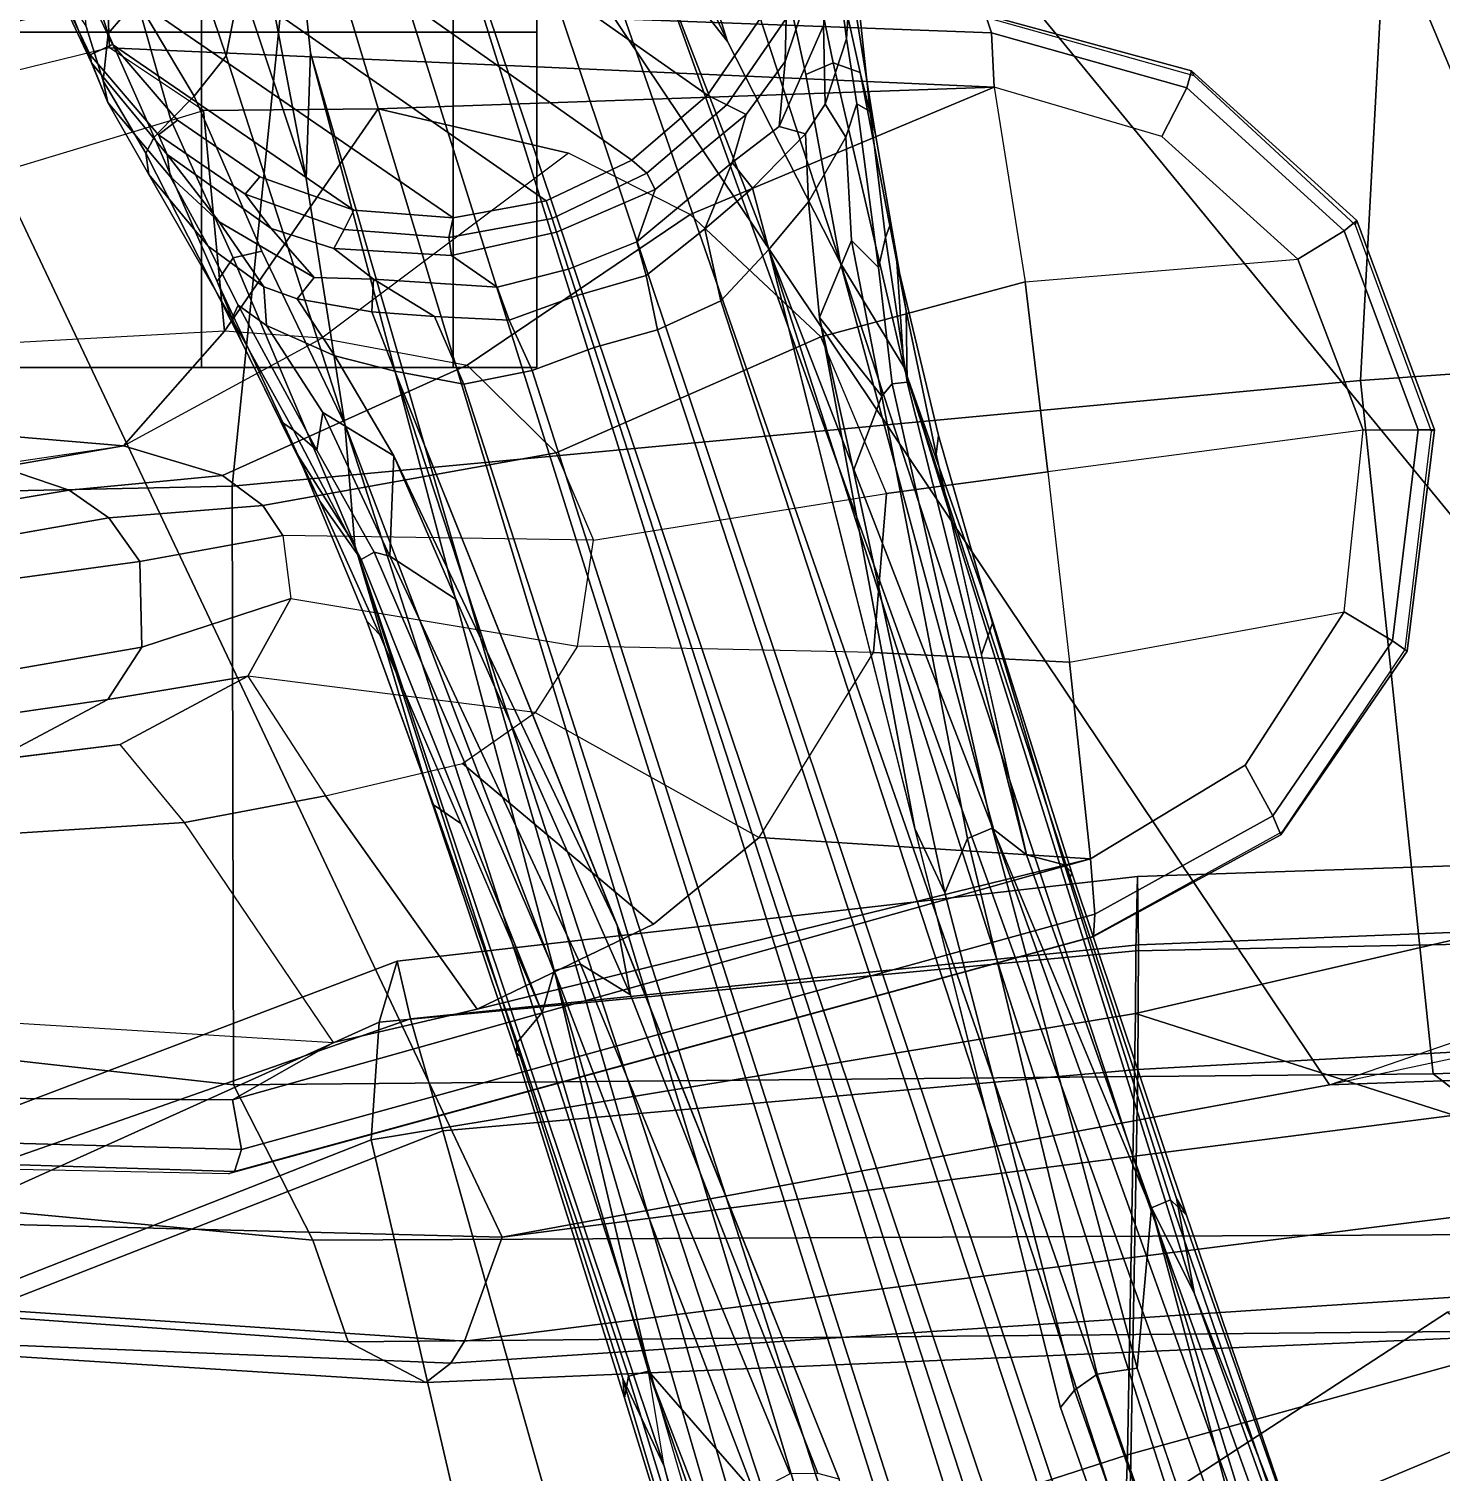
# Model space of a CAD drawing. Header units: inches. Extents: x -15.6 to 12, y -13.7 to 13.7.
# Drawn here: x -4.849 to -2.216, y 9.586 to 12.276 of the extents above; entities that cross this region are included whole.
import ezdxf

# ---------------------------------------------------------------- set-up
doc = ezdxf.new("R2010")
doc.units = ezdxf.units.IN
doc.header["$MEASUREMENT"] = 0
for name, color, linetype in [('SEAT-ARMPAD', 5, 'Continuous'), ('SEAT-BASE', 5, 'Continuous'), ('SEAT-CASTER', 5, 'Continuous'), ('SEAT-CHASSIS', 5, 'Continuous'), ('SEAT-FRAME', 5, 'Continuous')]:
    doc.layers.add(name, color=color, linetype=linetype)

msp = doc.modelspace()

# ---------------------------------------------------------------- linework, layer by layer
at = {"layer": 'SEAT-ARMPAD'}
for points in [[(0.3335, 11.8125, 26.1509), (0.345, 13.1683, 25.9901), (-2.2968, 12.9262, 25.6409), (-2.3666, 11.6211, 25.7688)], [(-5.859, 12.312, 24.8126), (-5.8208, 11.9782, 25.0228), (-4.3632, 12.4702, 25.3589), (-4.2346, 12.9133, 25.1223)], [(-4.4702, 11.4237, 25.45), (-2.3666, 11.6211, 25.7688), (-2.2968, 12.9262, 25.6409), (-4.3632, 12.4702, 25.3589)], [(-1.489, 10.5066, 24.0498), (-2.4247, 10.308, 23.7482), (-4.0943, 12.7985, 23.6566), (-3.4641, 12.9124, 23.6958)], [(-1.489, 10.5066, 24.0498), (-3.4641, 12.9124, 23.6958), (-2.8573, 12.8347, 23.7338), (-2.4219, 12.7344, 23.7779)], [(-3.9669, 10.0243, 23.6388), (-5.1565, 12.5376, 23.5939), (-4.0943, 12.7985, 23.6566), (-2.4247, 10.308, 23.7482)], [(-2.4219, 12.7344, 23.7779), (-1.9658, 12.7285, 23.9163), (0.387, 10.4736, 24.5037), (-1.489, 10.5066, 24.0498)], [(-3.9669, 10.0243, 23.6388), (-4.9552, 10.0492, 23.5935), (-5.3741, 12.4592, 23.5862), (-5.1565, 12.5376, 23.5939)], [(-5.8208, 11.9782, 25.0228), (-5.6704, 11.3986, 25.153), (-4.4702, 11.4237, 25.45), (-4.3632, 12.4702, 25.3589)], [(0.3335, 11.8125, 26.1509), (-2.3666, 11.6211, 25.7688), (-2.2314, 10.3283, 25.6623), (0.3388, 10.4184, 26.0759)], [(-4.4702, 11.4237, 25.45), (-4.4677, 10.3077, 25.3055), (-2.2314, 10.3283, 25.6623), (-2.3666, 11.6211, 25.7688)], [(-5.2219, 10.3918, 25.1569), (-4.4677, 10.3077, 25.3055), (-4.4702, 11.4237, 25.45), (-5.6704, 11.3986, 25.153)], [(-2.4247, 10.308, 23.7482), (-2.0551, 10.4352, 23.8151), (-1.489, 10.5066, 24.0498), (-1.4922, 10.3408, 24.0305)], [(-2.2314, 10.3283, 25.6623), (-1.8419, 10.0304, 25.5273), (0.3557, 10.0537, 25.8409), (0.3388, 10.4184, 26.0759)], [(-4.3197, 10.0181, 25.1538), (-4.4677, 10.3077, 25.3055), (-5.2219, 10.3918, 25.1569), (-5.254, 10.1052, 24.9815)], [(-1.498, 10.1482, 24.1266), (-4.037, 9.83, 23.7609), (-3.9669, 10.0243, 23.6388), (-1.4922, 10.3408, 24.0305)], [(-3.9669, 10.0243, 23.6388), (-2.4247, 10.308, 23.7482), (-1.4922, 10.3408, 24.0305), (-3.9669, 10.0243, 23.6388)], [(-2.2314, 10.3283, 25.6623), (-4.4677, 10.3077, 25.3055), (-4.3197, 10.0181, 25.1538), (-1.8419, 10.0304, 25.5273)], [(-1.498, 10.1482, 24.1266), (-1.5135, 9.957, 24.3581), (-4.0626, 9.7893, 23.9613), (-4.037, 9.83, 23.7609)], [(-4.3197, 10.0181, 25.1538), (-5.254, 10.1052, 24.9815), (-5.2469, 9.8996, 24.6636), (-4.2543, 9.8289, 24.8347)], [(-3.9669, 10.0243, 23.6388), (-4.037, 9.83, 23.7609), (-5.0981, 9.9007, 23.6691), (-4.9552, 10.0492, 23.5935)], [(-1.5835, 9.8539, 25.1066), (-1.8419, 10.0304, 25.5273), (-4.3197, 10.0181, 25.1538), (-4.2543, 9.8289, 24.8347)], [(-1.5388, 9.8637, 24.7187), (-4.109, 9.7529, 24.5021), (-4.0626, 9.7893, 23.9613), (-1.5135, 9.957, 24.3581)], [(-4.0626, 9.7893, 23.9613), (-5.1707, 9.8347, 23.8947), (-5.0981, 9.9007, 23.6691), (-4.037, 9.83, 23.7609)], [(-4.109, 9.7529, 24.5021), (-4.2543, 9.8289, 24.8347), (-5.2469, 9.8996, 24.6636), (-5.3058, 9.8288, 24.3013)], [(-1.5835, 9.8539, 25.1066), (-4.2543, 9.8289, 24.8347), (-4.109, 9.7529, 24.5021), (-1.5388, 9.8637, 24.7187)], [(-4.0626, 9.7893, 23.9613), (-4.109, 9.7529, 24.5021), (-5.3058, 9.8288, 24.3013), (-5.1707, 9.8347, 23.8947)]]:
    msp.add_3dface(points, dxfattribs=at)
at = {"layer": 'SEAT-BASE'}
for points in [[(-3.4787, 12.306, 2.5724), (-3.5841, 12.1527, 2.5724), (-4.7304, 12.9591, 2.5724), (-4.6251, 13.1124, 2.5724)], [(-4.7304, 12.9591, 2.5724), (-3.5841, 12.1527, 2.5724), (-3.7255, 12.0318, 2.5724), (-4.7926, 12.7837, 2.5724)], [(-3.9329, 12.8557, 4.1389), (-3.6912, 12.4369, 4.2077), (-3.547, 12.2527, 4.209), (-3.8337, 12.8614, 4.1008)], [(-3.8337, 12.8614, 4.1008), (-3.547, 12.2527, 4.209), (-3.663, 12.621, 4.1157), (-3.7375, 12.8574, 4.0477)], [(-0.399, 1.9836, 6.6746), (-0.1555, 1.9896, 6.6264), (-3.9329, 12.8557, 4.1389), (-4.0205, 12.7905, 4.1776)], [(0.04, 2.0708, 6.5161), (-3.6912, 12.4369, 4.2077), (-3.9329, 12.8557, 4.1389), (-0.1555, 1.9896, 6.6264)], [(-3.7255, 12.0318, 2.5724), (-3.8847, 11.9559, 2.5724), (-4.8072, 12.5982, 2.5724), (-4.7926, 12.7837, 2.5724)], [(-0.5199, 1.9742, 6.6862), (-0.399, 1.9836, 6.6746), (-4.0205, 12.7905, 4.1776), (-4.1476, 12.7669, 4.1833)], [(-4.1487, 12.7665, 4.1833), (-4.2654, 12.7109, 4.1776), (-0.8432, 1.8393, 6.6746), (-0.7398, 1.9027, 6.6862)], [(-4.1487, 12.7665, 4.1833), (-0.7398, 1.9027, 6.6862), (-0.5199, 1.9742, 6.6862), (-4.1476, 12.7669, 4.1833)], [(-4.4582, 12.6585, 4.1008), (-4.3324, 11.9976, 4.209), (-4.324, 12.2313, 4.2077), (-4.3746, 12.7122, 4.1389)], [(-4.2654, 12.7109, 4.1776), (-4.3746, 12.7122, 4.1389), (-1.0437, 1.701, 6.6264), (-0.8432, 1.8393, 6.6746)], [(-1.0437, 1.701, 6.6264), (-4.3746, 12.7122, 4.1389), (-4.324, 12.2313, 4.2077), (-1.2495, 1.6518, 6.5161)], [(-4.5337, 12.5987, 4.0477), (-4.455, 12.3636, 4.1157), (-4.3324, 11.9976, 4.209), (-4.4582, 12.6585, 4.1008)], [(-3.336, 11.8398, 4.2497), (-3.5606, 12.525, 4.0889), (-3.663, 12.621, 4.1157), (-3.547, 12.2527, 4.209)], [(-4.8072, 12.5982, 2.5724), (-3.8847, 11.9559, 2.5724), (-4.0581, 11.9238, 2.5724), (-4.7732, 12.4153, 2.5724)], [(-4.5855, 12.5322, 3.9934), (-4.4814, 12.2258, 4.0889), (-4.455, 12.3636, 4.1157), (-4.5337, 12.5987, 4.0477)], [(-3.3439, 12.4043, 3.2382), (-3.3312, 12.5845, 3.395), (-3.3139, 12.4311, 3.6981), (-3.3251, 12.2577, 3.4853)], [(-4.4814, 12.2258, 4.0889), (-4.5855, 12.5322, 3.9934), (-4.6479, 12.3306, 3.8747), (-4.5409, 12.1507, 4.0121)], [(-3.5606, 12.525, 4.0889), (-3.336, 11.8398, 4.2497), (-3.4006, 12.1915, 4.1297), (-3.4683, 12.4992, 4.0121)], [(-4.7016, 12.2677, 3.7177), (-4.6479, 12.3306, 3.8747), (-4.74, 12.4937, 3.7066), (-4.7577, 12.4342, 3.6344)], [(-3.3499, 12.213, 4.0508), (-3.407, 12.4896, 3.9284), (-3.4683, 12.4992, 4.0121), (-3.4006, 12.1915, 4.1297)], [(-3.2997, 12.1949, 3.9476), (-3.3628, 12.4812, 3.8395), (-3.407, 12.4896, 3.9284), (-3.3499, 12.213, 4.0508)], [(-3.3721, 12.4803, 2.6048), (-3.3636, 12.4412, 3.0257), (-3.4392, 12.2154, 3.0201), (-3.4375, 12.2957, 2.6048)], [(-3.2708, 12.0791, 3.9252), (-3.3329, 12.4663, 3.7598), (-3.3628, 12.4812, 3.8395), (-3.2997, 12.1949, 3.9476)], [(-3.2808, 12.1222, 3.8366), (-3.3139, 12.4311, 3.6981), (-3.3329, 12.4663, 3.7598), (-3.2708, 12.0791, 3.9252)], [(-4.7016, 12.2677, 3.7177), (-4.7577, 12.4342, 3.6344), (-4.7434, 12.2827, 3.5709), (-4.7108, 12.1791, 3.5956)], [(0.04, 2.0708, 6.5161), (0.0253, 2.2191, 6.4477), (-3.0494, 10.7774, 4.5256), (-3.6912, 12.4369, 4.2077)], [(-3.6912, 12.4369, 4.2077), (-3.0494, 10.7774, 4.5256), (-3.336, 11.8398, 4.2497), (-3.547, 12.2527, 4.209)], [(-3.4506, 12.0943, 3.1629), (-3.4392, 12.2154, 3.0201), (-3.3636, 12.4412, 3.0257), (-3.368, 12.2826, 3.2302)], [(-3.3055, 12.1363, 3.6521), (-3.3251, 12.2577, 3.4853), (-3.3139, 12.4311, 3.6981), (-3.2808, 12.1222, 3.8366)], [(-4.7732, 12.4153, 2.5724), (-4.6931, 12.2473, 2.5724), (-4.7348, 12.2277, 2.6048), (-4.8191, 12.4045, 2.6048)], [(-4.7348, 12.2277, 2.6048), (-4.7327, 12.2132, 3.1412), (-4.8062, 12.3709, 3.2632), (-4.8191, 12.4045, 2.6048)], [(-4.0581, 11.9238, 2.5724), (-4.2436, 11.9384, 2.5724), (-4.6931, 12.2473, 2.5724), (-4.7732, 12.4153, 2.5724)], [(-3.3646, 12.1358, 3.3761), (-3.368, 12.2826, 3.2302), (-3.3439, 12.4043, 3.2382), (-3.3251, 12.2577, 3.4853)], [(-4.702, 12.1391, 3.395), (-4.7867, 12.348, 3.4209), (-4.8062, 12.3709, 3.2632), (-4.7327, 12.2132, 3.1412)], [(-4.3324, 11.9976, 4.209), (-4.455, 12.3636, 4.1157), (-4.4814, 12.2258, 4.0889), (-4.2604, 11.5395, 4.2497)], [(-4.7867, 12.348, 3.4209), (-4.702, 12.1391, 3.395), (-4.7108, 12.1791, 3.5956), (-4.7434, 12.2827, 3.5709)], [(-4.5849, 12.1069, 3.9284), (-4.6479, 12.3306, 3.8747), (-4.7016, 12.2677, 3.7177), (-4.6157, 12.0741, 3.8395)], [(-4.6479, 12.3306, 3.8747), (-4.5849, 12.1069, 3.9284), (-4.5409, 12.1507, 4.0121), (-4.6479, 12.3306, 3.8747)], [(-3.4375, 12.2957, 2.6048), (-3.5484, 12.1344, 2.6048), (-3.5841, 12.1527, 2.5724), (-3.4787, 12.306, 2.5724)], [(-3.5484, 12.1344, 2.6048), (-3.4375, 12.2957, 2.6048), (-3.4392, 12.2154, 3.0201), (-3.5122, 12.1168, 2.9578)], [(-4.6311, 12.0445, 3.7598), (-4.6157, 12.0741, 3.8395), (-4.7016, 12.2677, 3.7177), (-4.7108, 12.1791, 3.5956)], [(-3.3646, 12.1358, 3.3761), (-3.4017, 12.0809, 3.297), (-3.4506, 12.0943, 3.1629), (-3.368, 12.2826, 3.2302)], [(-4.6931, 12.2473, 2.5724), (-4.5723, 12.1059, 2.5724), (-4.6076, 12.0788, 2.6048), (-4.7348, 12.2277, 2.6048)], [(-4.6931, 12.2473, 2.5724), (-4.2436, 11.9384, 2.5724), (-4.419, 12.0005, 2.5724), (-4.5723, 12.1059, 2.5724)], [(-3.3251, 12.2577, 3.4853), (-3.3055, 12.1363, 3.6521), (-3.326, 12.0743, 3.5576), (-3.3646, 12.1358, 3.3761)], [(-4.5916, 12.0422, 3.0257), (-4.7327, 12.2132, 3.1412), (-4.7348, 12.2277, 2.6048), (-4.6076, 12.0788, 2.6048)], [(-4.5409, 12.1507, 4.0121), (-4.4149, 11.862, 4.1297), (-4.2604, 11.5395, 4.2497), (-4.4814, 12.2258, 4.0889)], [(-4.3324, 11.9976, 4.209), (-4.2604, 11.5395, 4.2497), (-3.8678, 10.5115, 4.5256), (-4.324, 12.2313, 4.2077)], [(-4.324, 12.2313, 4.2077), (-3.8678, 10.5115, 4.5256), (-1.3248, 1.7804, 6.4477), (-1.2495, 1.6518, 6.5161)], [(-3.5122, 12.1168, 2.9578), (-3.4392, 12.2154, 3.0201), (-3.4506, 12.0943, 3.1629), (-3.5384, 12.0272, 3.053)], [(-4.702, 12.1391, 3.395), (-4.7327, 12.2132, 3.1412), (-4.5916, 12.0422, 3.0257), (-4.5858, 12.0008, 3.2382)], [(-3.3499, 12.213, 4.0508), (-3.4006, 12.1915, 4.1297), (-3.336, 11.8398, 4.2497), (-3.2184, 11.6463, 4.2317)], [(-3.2997, 12.1949, 3.9476), (-3.3499, 12.213, 4.0508), (-3.2184, 11.6463, 4.2317), (-3.2309, 11.8421, 4.0827)], [(-3.2708, 12.0791, 3.9252), (-3.2997, 12.1949, 3.9476), (-3.2309, 11.8421, 4.0827), (-3.2139, 11.7509, 4.0514)], [(-4.6311, 12.0445, 3.7598), (-4.7108, 12.1791, 3.5956), (-4.702, 12.1391, 3.395), (-4.6258, 12.0048, 3.6981)], [(-4.5149, 11.8711, 3.4853), (-4.6258, 12.0048, 3.6981), (-4.702, 12.1391, 3.395), (-4.5858, 12.0008, 3.2382)], [(-4.4149, 11.862, 4.1297), (-4.5409, 12.1507, 4.0121), (-4.5849, 12.1069, 3.9284), (-4.4685, 11.8495, 4.0508)], [(-3.5484, 12.1344, 2.6048), (-3.6973, 12.0072, 2.6048), (-3.7255, 12.0318, 2.5724), (-3.5841, 12.1527, 2.5724)], [(-3.5484, 12.1344, 2.6048), (-3.5122, 12.1168, 2.9578), (-3.6816, 11.977, 2.9051), (-3.6973, 12.0072, 2.6048)], [(-3.4017, 12.0809, 3.297), (-3.3646, 12.1358, 3.3761), (-3.326, 12.0743, 3.5576), (-3.3959, 11.954, 3.3711)], [(-3.3158, 11.8815, 3.6382), (-3.326, 12.0743, 3.5576), (-3.3055, 12.1363, 3.6521), (-3.2651, 11.8312, 3.887)], [(-3.3055, 12.1363, 3.6521), (-3.2808, 12.1222, 3.8366), (-3.252, 11.8871, 3.9362), (-3.2651, 11.8312, 3.887)], [(-4.4685, 11.8495, 4.0508), (-4.5849, 12.1069, 3.9284), (-4.6157, 12.0741, 3.8395), (-4.4984, 11.8054, 3.9476)], [(-3.6816, 11.977, 2.9051), (-3.5122, 12.1168, 2.9578), (-3.5384, 12.0272, 3.053), (-3.716, 11.8795, 3.0153)], [(-3.2808, 12.1222, 3.8366), (-3.2708, 12.0791, 3.9252), (-3.2424, 11.915, 3.9883), (-3.252, 11.8871, 3.9362)], [(-4.5723, 12.1059, 2.5724), (-4.419, 12.0005, 2.5724), (-4.4463, 11.9679, 2.6048), (-4.6076, 12.0788, 2.6048)], [(-3.4017, 12.0809, 3.297), (-3.5001, 11.9794, 3.1548), (-3.5384, 12.0272, 3.053), (-3.4506, 12.0943, 3.1629)], [(-3.47, 11.8649, 3.2423), (-3.5001, 11.9794, 3.1548), (-3.4017, 12.0809, 3.297), (-3.3959, 11.954, 3.3711)], [(-4.4984, 11.8054, 3.9476), (-4.6157, 12.0741, 3.8395), (-4.6311, 12.0445, 3.7598), (-4.4537, 11.6947, 3.9252)], [(-4.4463, 11.9679, 2.6048), (-4.3977, 11.9039, 3.0201), (-4.5916, 12.0422, 3.0257), (-4.6076, 12.0788, 2.6048)], [(-3.3752, 11.738, 3.4546), (-3.3959, 11.954, 3.3711), (-3.326, 12.0743, 3.5576), (-3.3158, 11.8815, 3.6382)], [(-4.4537, 11.6947, 3.9252), (-4.6311, 12.0445, 3.7598), (-4.6258, 12.0048, 3.6981), (-4.471, 11.7355, 3.8366)], [(-4.4948, 11.9165, 3.2302), (-4.5916, 12.0422, 3.0257), (-4.3977, 11.9039, 3.0201), (-4.3173, 11.8127, 3.1629)], [(-4.5916, 12.0422, 3.0257), (-4.4948, 11.9165, 3.2302), (-4.5858, 12.0008, 3.2382), (-4.5916, 12.0422, 3.0257)], [(-3.6973, 12.0072, 2.6048), (-3.874, 11.9229, 2.6048), (-3.8847, 11.9559, 2.5724), (-3.7255, 12.0318, 2.5724)], [(-3.6983, 11.8165, 3.0684), (-3.716, 11.8795, 3.0153), (-3.5384, 12.0272, 3.053), (-3.5891, 11.9038, 3.0957)], [(-3.5001, 11.9794, 3.1548), (-3.5891, 11.9038, 3.0957), (-3.5384, 12.0272, 3.053)], [(-4.471, 11.7355, 3.8366), (-4.6258, 12.0048, 3.6981), (-4.5149, 11.8711, 3.4853), (-4.4593, 11.7614, 3.6521)], [(-4.5149, 11.8711, 3.4853), (-4.5858, 12.0008, 3.2382), (-4.4948, 11.9165, 3.2302), (-4.4113, 11.7957, 3.3761)], [(-4.419, 12.0005, 2.5724), (-4.2436, 11.9384, 2.5724), (-4.2617, 11.9026, 2.6048), (-4.4463, 11.9679, 2.6048)], [(-3.874, 11.9229, 2.6048), (-3.6973, 12.0072, 2.6048), (-3.6816, 11.977, 2.9051), (-3.8657, 11.8976, 2.8947)], [(-3.8657, 11.8976, 2.8947), (-3.6816, 11.977, 2.9051), (-3.716, 11.8795, 3.0153), (-3.8432, 11.8283, 3.0066)], [(-3.47, 11.8649, 3.2423), (-3.5595, 11.7694, 3.1616), (-3.5891, 11.9038, 3.0957), (-3.5001, 11.9794, 3.1548)], [(-4.2806, 11.8671, 2.9578), (-4.3977, 11.9039, 3.0201), (-4.4463, 11.9679, 2.6048), (-4.2617, 11.9026, 2.6048)], [(-4.0581, 11.9238, 2.5724), (-3.8847, 11.9559, 2.5724), (-3.874, 11.9229, 2.6048), (-4.0665, 11.8872, 2.6048)], [(-3.3959, 11.954, 3.3711), (-3.3752, 11.738, 3.4546), (-3.1979, 10.7859, 3.6151), (-3.47, 11.8649, 3.2423)], [(-4.2436, 11.9384, 2.5724), (-4.0581, 11.9238, 2.5724), (-4.0665, 11.8872, 2.6048), (-4.2617, 11.9026, 2.6048)], [(-3.8657, 11.8976, 2.8947), (-4.0614, 11.8536, 2.9051), (-4.0665, 11.8872, 2.6048), (-3.874, 11.9229, 2.6048)], [(-4.4948, 11.9165, 3.2302), (-4.3173, 11.8127, 3.1629), (-4.3489, 11.7731, 3.297), (-4.4113, 11.7957, 3.3761)], [(-4.2067, 11.81, 3.053), (-4.3173, 11.8127, 3.1629), (-4.3977, 11.9039, 3.0201), (-4.2806, 11.8671, 2.9578)], [(-4.0665, 11.8872, 2.6048), (-4.0614, 11.8536, 2.9051), (-4.2806, 11.8671, 2.9578), (-4.2617, 11.9026, 2.6048)], [(-3.8432, 11.8283, 3.0066), (-3.9763, 11.795, 3.0153), (-4.0614, 11.8536, 2.9051), (-3.8657, 11.8976, 2.8947)], [(-3.6983, 11.8165, 3.0684), (-3.5891, 11.9038, 3.0957), (-3.5595, 11.7694, 3.1616), (-3.6772, 11.7154, 3.1096)], [(-3.2121, 11.6178, 4.0229), (-3.252, 11.8871, 3.9362), (-3.2424, 11.915, 3.9883), (-3.2139, 11.7509, 4.0514)], [(-4.4113, 11.7957, 3.3761), (-4.4063, 11.7233, 3.5576), (-4.4593, 11.7614, 3.6521), (-4.5149, 11.8711, 3.4853)], [(-3.9763, 11.795, 3.0153), (-4.2067, 11.81, 3.053), (-4.2806, 11.8671, 2.9578), (-4.0614, 11.8536, 2.9051)], [(-3.8272, 11.779, 3.0501), (-3.8432, 11.8283, 3.0066), (-3.716, 11.8795, 3.0153), (-3.6983, 11.8165, 3.0684)], [(-0.1542, 1.3595, 4.1832), (-3.5595, 11.7694, 3.1616), (-3.47, 11.8649, 3.2423), (-0.095, 1.3539, 4.3018)], [(-3.47, 11.8649, 3.2423), (-2.9258, 9.7068, 3.9879), (-0.1239, 1.7559, 5.6622), (-0.095, 1.3539, 4.3018)], [(-3.3752, 11.738, 3.4546), (-3.3158, 11.8815, 3.6382), (-3.2593, 11.5915, 3.8836), (-3.3752, 11.738, 3.4546)], [(-3.3158, 11.8815, 3.6382), (-3.2651, 11.8312, 3.887), (-3.2401, 11.6145, 3.9542), (-3.2593, 11.5915, 3.8836)], [(-3.2401, 11.6145, 3.9542), (-3.2651, 11.8312, 3.887), (-3.252, 11.8871, 3.9362), (-3.2121, 11.6178, 4.0229)], [(-4.3467, 11.4795, 4.0827), (-4.2417, 11.3138, 4.2317), (-4.4685, 11.8495, 4.0508), (-4.4984, 11.8054, 3.9476)], [(-4.2417, 11.3138, 4.2317), (-4.2604, 11.5395, 4.2497), (-4.4149, 11.862, 4.1297), (-4.4685, 11.8495, 4.0508)], [(-3.0494, 10.7774, 4.5256), (-2.7663, 10.099, 4.6397), (-3.336, 11.8398, 4.2497)], [(-2.7663, 10.099, 4.6397), (-2.6762, 9.9184, 4.6557), (-3.2184, 11.6463, 4.2317), (-3.336, 11.8398, 4.2497)], [(-3.1579, 11.4838, 4.118), (-3.2139, 11.7509, 4.0514), (-3.2309, 11.8421, 4.0827), (-3.1533, 11.5186, 4.1628)], [(-3.1533, 11.5186, 4.1628), (-3.2309, 11.8421, 4.0827), (-3.2184, 11.6463, 4.2317), (-3.0654, 11.2118, 4.2699)], [(-4.3173, 11.8127, 3.1629), (-4.2067, 11.81, 3.053), (-4.2097, 11.7488, 3.1548), (-4.3489, 11.7731, 3.297)], [(-3.9536, 11.7336, 3.0684), (-3.9763, 11.795, 3.0153), (-3.8432, 11.8283, 3.0066), (-3.8272, 11.779, 3.0501)], [(-3.8272, 11.779, 3.0501), (-3.6983, 11.8165, 3.0684), (-3.6772, 11.7154, 3.1096), (-3.7957, 11.6821, 3.0957)], [(-4.307, 11.3958, 4.0514), (-4.3467, 11.4795, 4.0827), (-4.4984, 11.8054, 3.9476), (-4.4537, 11.6947, 3.9252)], [(-4.279, 11.6671, 3.3711), (-4.4063, 11.7233, 3.5576), (-4.4113, 11.7957, 3.3761), (-4.3489, 11.7731, 3.297)], [(-4.2067, 11.81, 3.053), (-4.2067, 11.81, 3.053), (-4.0932, 11.74, 3.0957), (-4.2097, 11.7488, 3.1548)], [(-4.0932, 11.74, 3.0957), (-4.2067, 11.81, 3.053), (-3.9763, 11.795, 3.0153), (-3.9536, 11.7336, 3.0684)], [(-4.3127, 11.4908, 3.887), (-4.3562, 11.5283, 3.9362), (-4.471, 11.7355, 3.8366), (-4.4593, 11.7614, 3.6521)], [(-4.3127, 11.4908, 3.887), (-4.4593, 11.7614, 3.6521), (-4.4063, 11.7233, 3.5576), (-4.3012, 11.5614, 3.6382)], [(-4.279, 11.6671, 3.3711), (-4.3489, 11.7731, 3.297), (-4.2097, 11.7488, 3.1548), (-4.1668, 11.6385, 3.2423)], [(-3.7957, 11.6821, 3.0957), (-3.9113, 11.6394, 3.1096), (-3.9536, 11.7336, 3.0684), (-3.8272, 11.779, 3.0501)], [(-3.6772, 11.7154, 3.1096), (-3.5595, 11.7694, 3.1616), (-0.1542, 1.3595, 4.1832), (-0.2684, 1.3642, 4.119)], [(-4.3562, 11.5283, 3.9362), (-4.3803, 11.5453, 3.9883), (-4.4537, 11.6947, 3.9252), (-4.471, 11.7355, 3.8366)], [(-4.2097, 11.7488, 3.1548), (-4.0932, 11.74, 3.0957), (-4.0382, 11.6139, 3.1616), (-4.1668, 11.6385, 3.2423)], [(-3.9113, 11.6394, 3.1096), (-4.0382, 11.6139, 3.1616), (-4.0932, 11.74, 3.0957), (-3.9536, 11.7336, 3.0684)], [(-3.312, 11.453, 3.6212), (-3.1418, 10.6659, 3.9866), (-3.1979, 10.7859, 3.6151), (-3.3752, 11.738, 3.4546)], [(-3.3752, 11.738, 3.4546), (-3.2593, 11.5915, 3.8836), (-3.312, 11.453, 3.6212)], [(-3.2121, 11.6178, 4.0229), (-3.2139, 11.7509, 4.0514), (-3.1579, 11.4838, 4.118), (-2.9894, 10.7364, 4.2504)], [(-4.3012, 11.5614, 3.6382), (-4.4063, 11.7233, 3.5576), (-4.279, 11.6671, 3.3711), (-4.1688, 11.4801, 3.4546)], [(-0.4265, 1.3128, 4.119), (-3.7957, 11.6821, 3.0957), (-3.6772, 11.7154, 3.1096), (-0.2684, 1.3642, 4.119)], [(-0.5847, 1.2614, 4.119), (-3.9113, 11.6394, 3.1096), (-3.7957, 11.6821, 3.0957), (-0.4265, 1.3128, 4.119)], [(-4.1668, 11.6385, 3.2423), (-3.7526, 10.6056, 3.6151), (-4.1688, 11.4801, 3.4546), (-4.279, 11.6671, 3.3711)], [(-0.719, 1.1512, 4.3018), (-4.1668, 11.6385, 3.2423), (-4.0382, 11.6139, 3.1616), (-0.6744, 1.1905, 4.1832)], [(-3.3384, 9.5727, 3.9879), (-4.1668, 11.6385, 3.2423), (-0.719, 1.1512, 4.3018), (-0.9319, 1.4933, 5.6622)], [(-4.0382, 11.6139, 3.1616), (-3.9113, 11.6394, 3.1096), (-0.5847, 1.2614, 4.119), (-0.6744, 1.1905, 4.1832)], [(-2.6762, 9.9184, 4.6557), (-2.7098, 10.0962, 4.5664), (-2.9083, 10.6945, 4.416), (-3.2184, 11.6463, 4.2317)], [(-2.9083, 10.6945, 4.416), (-2.905, 10.7034, 4.3884), (-3.0654, 11.2118, 4.2699), (-3.2184, 11.6463, 4.2317)], [(-3.2401, 11.6145, 3.9542), (-3.0533, 10.7865, 4.1894), (-3.0996, 10.7673, 4.1118), (-3.2593, 11.5915, 3.8836)], [(-3.2401, 11.6145, 3.9542), (-3.2121, 11.6178, 4.0229), (-2.9894, 10.7364, 4.2504), (-3.0533, 10.7865, 4.1894)], [(-3.0996, 10.7673, 4.1118), (-3.1418, 10.6659, 3.9866), (-3.312, 11.453, 3.6212), (-3.2593, 11.5915, 3.8836)], [(-4.307, 11.3958, 4.0514), (-4.3803, 11.5453, 3.9883), (-4.3562, 11.5283, 3.9362), (-4.2301, 11.287, 4.0229)], [(-4.1765, 11.2935, 3.8836), (-4.2056, 11.3008, 3.9542), (-4.3127, 11.4908, 3.887), (-4.3012, 11.5614, 3.6382)], [(-4.1688, 11.4801, 3.4546), (-4.1765, 11.2935, 3.8836), (-4.3012, 11.5614, 3.6382), (-4.1688, 11.4801, 3.4546)], [(-4.2301, 11.287, 4.0229), (-4.3562, 11.5283, 3.9362), (-4.3127, 11.4908, 3.887), (-4.2056, 11.3008, 3.9542)], [(-4.2604, 11.5395, 4.2497), (-4.2604, 11.5395, 4.2497), (-3.6981, 9.7963, 4.6397), (-3.8678, 10.5115, 4.5256)], [(-4.2604, 11.5395, 4.2497), (-4.2417, 11.3138, 4.2317), (-3.6648, 9.5971, 4.6557), (-3.6981, 9.7963, 4.6397)], [(-3.1579, 11.4838, 4.118), (-3.1533, 11.5186, 4.1628), (-3.0528, 11.1687, 4.2507), (-3.0736, 11.1101, 4.1842)], [(-3.0654, 11.2118, 4.2699), (-3.0528, 11.1687, 4.2507), (-3.1533, 11.5186, 4.1628), (-3.0654, 11.2118, 4.2699)], [(-4.2194, 11.1722, 4.1628), (-4.3467, 11.4795, 4.0827), (-4.307, 11.3958, 4.0514), (-4.1953, 11.1468, 4.118)], [(-4.1102, 10.8723, 4.2699), (-4.2417, 11.3138, 4.2317), (-4.3467, 11.4795, 4.0827), (-4.2194, 11.1722, 4.1628)], [(-4.0524, 11.2124, 3.6212), (-4.0524, 11.2124, 3.6212), (-4.1765, 11.2935, 3.8836), (-4.1688, 11.4801, 3.4546)], [(-4.1688, 11.4801, 3.4546), (-3.7526, 10.6056, 3.6151), (-3.7274, 10.4756, 3.9866), (-4.0524, 11.2124, 3.6212)], [(-3.8922, 10.443, 4.2504), (-4.1953, 11.1468, 4.118), (-4.307, 11.3958, 4.0514), (-4.2301, 11.287, 4.0229)], [(-4.2417, 11.3138, 4.2317), (-3.9332, 10.3615, 4.416), (-3.7422, 9.7608, 4.5664), (-3.6648, 9.5971, 4.6557)], [(-4.2417, 11.3138, 4.2317), (-4.1102, 10.8723, 4.2699), (-3.9411, 10.3667, 4.3884), (-3.9332, 10.3615, 4.416)], [(-3.87, 10.5211, 4.1894), (-3.8922, 10.443, 4.2504), (-4.2301, 11.287, 4.0229), (-4.2056, 11.3008, 3.9542)], [(-4.1765, 11.2935, 3.8836), (-3.8212, 10.5329, 4.1118), (-3.87, 10.5211, 4.1894), (-4.2056, 11.3008, 3.9542)], [(-4.1765, 11.2935, 3.8836), (-4.0524, 11.2124, 3.6212), (-3.7274, 10.4756, 3.9866), (-3.8212, 10.5329, 4.1118)], [(-3.0654, 11.2118, 4.2699), (-2.905, 10.7034, 4.3884), (-2.9186, 10.7182, 4.3311), (-3.0528, 11.1687, 4.2507)], [(-4.0437, 10.7949, 4.1842), (-4.095, 10.8301, 4.2507), (-4.2194, 11.1722, 4.1628), (-4.1953, 11.1468, 4.118)], [(-4.1102, 10.8723, 4.2699), (-4.2194, 11.1722, 4.1628), (-4.095, 10.8301, 4.2507), (-4.1102, 10.8723, 4.2699)], [(-2.9894, 10.7364, 4.2504), (-3.0736, 11.1101, 4.1842), (-3.0528, 11.1687, 4.2507), (-2.9186, 10.7182, 4.3311)], [(-4.095, 10.8301, 4.2507), (-3.9388, 10.3867, 4.3311), (-3.9411, 10.3667, 4.3884), (-4.1102, 10.8723, 4.2699)], [(-3.9388, 10.3867, 4.3311), (-4.095, 10.8301, 4.2507), (-4.0437, 10.7949, 4.1842), (-3.8922, 10.443, 4.2504)], [(-2.8999, 9.7388, 4.1787), (-2.9258, 9.7068, 3.9879), (-3.1979, 10.7859, 3.6151), (-3.1418, 10.6659, 3.9866)], [(-2.8999, 9.7388, 4.1787), (-3.1418, 10.6659, 3.9866), (-3.0996, 10.7673, 4.1118), (-2.8578, 9.7688, 4.297)], [(-2.7829, 9.7801, 4.4046), (-2.8578, 9.7688, 4.297), (-3.0996, 10.7673, 4.1118), (-3.0533, 10.7865, 4.1894)], [(-2.7829, 9.7801, 4.4046), (-3.0533, 10.7865, 4.1894), (-2.9894, 10.7364, 4.2504), (-2.7566, 10.0789, 4.4201)], [(0.0649, 2.2409, 6.3972), (-2.7663, 10.099, 4.6397), (-3.0494, 10.7774, 4.5256), (0.0253, 2.2191, 6.4477)], [(-2.7566, 10.0789, 4.4201), (-2.9894, 10.7364, 4.2504), (-2.9186, 10.7182, 4.3311), (-2.7208, 10.0937, 4.4593)], [(-2.6911, 10.0647, 4.5207), (-2.7208, 10.0937, 4.4593), (-2.9186, 10.7182, 4.3311), (-2.905, 10.7034, 4.3884)], [(-2.6911, 10.0647, 4.5207), (-2.905, 10.7034, 4.3884), (-2.9083, 10.6945, 4.416), (-2.7098, 10.0962, 4.5664)], [(-3.7274, 10.4756, 3.9866), (-3.7526, 10.6056, 3.6151), (-3.3384, 9.5727, 3.9879), (-3.3783, 9.5833, 4.1787)], [(-3.6941, 9.7743, 4.4201), (-3.8922, 10.443, 4.2504), (-3.87, 10.5211, 4.1894), (-3.4972, 9.548, 4.4046)], [(-3.87, 10.5211, 4.1894), (-3.8212, 10.5329, 4.1118), (-3.4299, 9.5829, 4.297), (-3.4972, 9.548, 4.4046)], [(-3.4299, 9.5829, 4.297), (-3.8212, 10.5329, 4.1118), (-3.7274, 10.4756, 3.9866), (-3.3783, 9.5833, 4.1787)], [(-1.3248, 1.7804, 6.4477), (-3.8678, 10.5115, 4.5256), (-3.6981, 9.7963, 4.6397), (-1.3697, 1.7747, 6.3972)], [(-3.7317, 9.7652, 4.4593), (-3.9388, 10.3867, 4.3311), (-3.8922, 10.443, 4.2504), (-3.6941, 9.7743, 4.4201)], [(-3.9411, 10.3667, 4.3884), (-3.9388, 10.3867, 4.3311), (-3.7317, 9.7652, 4.4593), (-3.7387, 9.7243, 4.5207)], [(-3.7422, 9.7608, 4.5664), (-3.9332, 10.3615, 4.416), (-3.9411, 10.3667, 4.3884), (-3.7387, 9.7243, 4.5207)], [(-2.6762, 9.9184, 4.6557), (-2.7663, 10.099, 4.6397), (0.0649, 2.2409, 6.3972), (0.0834, 2.2423, 6.3529)], [(-2.7208, 10.0937, 4.4593), (-2.4527, 9.3092, 4.6372), (-2.4678, 9.1401, 4.6181), (-2.7566, 10.0789, 4.4201)], [(-2.7208, 10.0937, 4.4593), (-2.6911, 10.0647, 4.5207), (-2.4313, 9.3051, 4.6757), (-2.4527, 9.3092, 4.6372)], [(-2.4313, 9.3051, 4.6757), (-2.6911, 10.0647, 4.5207), (-2.7098, 10.0962, 4.5664), (-2.3936, 9.1979, 4.7721)], [(-2.3936, 9.1979, 4.7721), (-2.7098, 10.0962, 4.5664), (-2.6762, 9.9184, 4.6557), (-2.3936, 9.1979, 4.7721)], [(-2.3538, 8.5142, 4.6837), (-2.7829, 9.7801, 4.4046), (-2.7566, 10.0789, 4.4201), (-2.3706, 8.632, 4.7054)], [(-2.7566, 10.0789, 4.4201), (-2.4678, 9.1401, 4.6181), (-2.3706, 8.632, 4.7054)], [(-2.3936, 9.1979, 4.7721), (-2.6762, 9.9184, 4.6557), (0.0834, 2.2423, 6.3529), (0.0886, 2.2401, 6.3093)], [(-3.6981, 9.7963, 4.6397), (-1.3697, 1.7747, 6.3972), (-1.3855, 1.7651, 6.3529), (-3.6648, 9.5971, 4.6557)], [(-3.6941, 9.7743, 4.4201), (-3.3759, 8.8451, 4.6181), (-3.4875, 8.973, 4.6372), (-3.7317, 9.7652, 4.4593)], [(-3.1559, 8.3768, 4.7054), (-3.6941, 9.7743, 4.4201), (-3.4972, 9.548, 4.4046), (-3.1003, 8.2717, 4.6837)], [(-3.1559, 8.3768, 4.7054), (-3.1559, 8.3768, 4.7054), (-3.3759, 8.8451, 4.6181), (-3.6941, 9.7743, 4.4201)], [(-2.8999, 9.7388, 4.1787), (-2.8578, 9.7688, 4.297), (-0.1033, 1.8754, 6.004), (-0.1423, 1.8519, 5.8711)], [(-0.1033, 1.8754, 6.004), (-2.8578, 9.7688, 4.297), (-2.7829, 9.7801, 4.4046), (-0.1177, 1.9177, 6.1381)], [(-3.47, 8.8482, 4.7721), (-3.7422, 9.7608, 4.5664), (-3.7387, 9.7243, 4.5207), (-3.5024, 8.957, 4.6757)], [(-3.47, 8.8482, 4.7721), (-3.6648, 9.5971, 4.6557), (-3.7422, 9.7608, 4.5664), (-3.47, 8.8482, 4.7721)], [(-3.4875, 8.973, 4.6372), (-3.5024, 8.957, 4.6757), (-3.7387, 9.7243, 4.5207), (-3.7317, 9.7652, 4.4593)], [(-0.1239, 1.7559, 5.6622), (-2.9258, 9.7068, 3.9879), (-2.8999, 9.7388, 4.1787), (-0.1423, 1.8519, 5.8711)], [(-1.3883, 1.7602, 6.3093), (-1.3855, 1.7651, 6.3529), (-3.6648, 9.5971, 4.6557), (-3.47, 8.8482, 4.7721)]]:
    msp.add_3dface(points, dxfattribs=at)
at = {"layer": 'SEAT-CASTER'}
msp.add_3dface([(-3.9023, 13.02, 1.2525), (-3.9023, 12.27, 1.2525), (-6.4023, 12.27, 1.2525), (-6.4023, 13.02, 1.2525)], dxfattribs=at)
at = {"layer": 'SEAT-CASTER', "linetype": 'Continuous'}
for points in [[(-5.1523, 13.02, 2.5025), (-5.1523, 12.27, 2.5025), (-4.5273, 12.27, 2.3462), (-4.5273, 13.02, 2.3462)], [(-4.5273, 13.02, 2.3462), (-4.5273, 12.27, 2.3462), (-4.0585, 12.27, 1.8775), (-4.0585, 13.02, 1.8775)], [(-4.0585, 13.02, 1.8775), (-4.0585, 12.27, 1.8775), (-3.9023, 12.27, 1.2525), (-3.9023, 13.02, 1.2525)], [(-4.5273, 12.27, 0.1588), (-4.5273, 11.645, 0.1588), (-5.1523, 11.645, 0.0025), (-5.1523, 12.27, 0.0025)], [(-5.1523, 12.27, 2.5025), (-5.1523, 11.645, 2.5025), (-4.5273, 11.645, 2.3462), (-4.5273, 12.27, 2.3462)], [(-4.0585, 12.27, 0.6275), (-4.0585, 11.645, 0.6275), (-4.5273, 11.645, 0.1588), (-4.5273, 12.27, 0.1588)], [(-4.5273, 12.27, 2.3462), (-4.5273, 11.645, 2.3462), (-4.0585, 11.645, 1.8775), (-4.0585, 12.27, 1.8775)], [(-3.9023, 12.27, 1.2525), (-3.9023, 11.645, 1.2525), (-4.0585, 11.645, 0.6275), (-4.0585, 12.27, 0.6275)], [(-4.0585, 12.27, 1.8775), (-4.0585, 11.645, 1.8775), (-3.9023, 11.645, 1.2525), (-3.9023, 12.27, 1.2525)]]:
    msp.add_3dface(points, dxfattribs=at)
at = {"layer": 'SEAT-CASTER'}
for points, invisible_edges in [([(-5.1523, 12.27, 0.0025), (-6.4023, 12.27, 1.2525), (-6.2148, 12.27, 1.8775), (-4.5273, 12.27, 0.1588)], 5), ([(-4.5273, 12.27, 0.1588), (-6.2148, 12.27, 1.8775), (-5.7773, 12.27, 2.3462), (-4.0585, 12.27, 0.6275)], 5), ([(-4.0585, 12.27, 0.6275), (-5.7773, 12.27, 2.3462), (-5.1523, 12.27, 2.5025), (-3.9023, 12.27, 1.2525)], 5), ([(-3.9023, 12.27, 1.2525), (-5.1523, 12.27, 2.5025), (-4.5273, 12.27, 2.3462), (-4.0585, 12.27, 1.8775)], 1), ([(-6.4023, 11.645, 1.2525), (-5.1523, 11.645, 0.0025), (-4.5273, 11.645, 0.1588), (-6.2148, 11.645, 1.8775)], 5), ([(-6.2148, 11.645, 1.8775), (-4.5273, 11.645, 0.1588), (-4.0585, 11.645, 0.6275), (-5.7773, 11.645, 2.3462)], 5), ([(-5.7773, 11.645, 2.3462), (-4.0585, 11.645, 0.6275), (-3.9023, 11.645, 1.2525), (-5.1523, 11.645, 2.5025)], 5), ([(-5.1523, 11.645, 2.5025), (-3.9023, 11.645, 1.2525), (-4.0585, 11.645, 1.8775), (-4.5273, 11.645, 2.3462)], 1)]:
    msp.add_3dface(points, dxfattribs=dict(at, invisible_edges=invisible_edges))
at = {"layer": 'SEAT-CHASSIS'}
for points in [[(-4.7367, 12.3605, 23.674), (-4.7145, 12.3647, 23.4895), (-5.3371, 12.216, 23.4766), (-5.3552, 12.2018, 23.6328)], [(-5.3371, 12.216, 23.4766), (-4.7145, 12.3647, 23.4895), (-4.7028, 12.3313, 23.3675), (-5.313, 12.1851, 23.3538)], [(-4.7145, 12.3647, 23.4895), (-3.0656, 12.3025, 23.6651), (-3.0549, 12.269, 23.5431), (-4.7028, 12.3313, 23.3675)], [(-5.313, 12.1851, 23.3538), (-4.7028, 12.3313, 23.3675), (-4.6992, 12.2408, 23.3004), (-5.2657, 12.1022, 23.2647)], [(-4.6992, 12.2408, 23.3004), (-4.7028, 12.3313, 23.3675), (-3.0549, 12.269, 23.5431), (-3.0499, 12.1677, 23.4719)], [(-2.6819, 12.1979, 23.6856), (-3.0656, 12.3025, 23.6651), (-3.0721, 12.2998, 23.7726), (-2.6777, 12.1893, 23.7936)], [(-3.0549, 12.269, 23.5431), (-3.0656, 12.3025, 23.6651), (-2.6819, 12.1979, 23.6856), (-2.6904, 12.1666, 23.5608)], [(-3.0499, 12.1677, 23.4719), (-3.0549, 12.269, 23.5431), (-2.6904, 12.1666, 23.5608), (-2.737, 12.0755, 23.4824)], [(-5.0338, 11.9699, 23.1969), (-4.5238, 12.1243, 23.2768), (-4.6992, 12.2408, 23.3004), (-5.2657, 12.1022, 23.2647)], [(-4.6992, 12.2408, 23.3004), (-3.0499, 12.1677, 23.4719), (-4.1984, 12.1274, 23.3178), (-4.5238, 12.1243, 23.2768)], [(-2.6904, 12.1666, 23.5608), (-2.6819, 12.1979, 23.6856), (-2.3736, 11.9189, 23.6971), (-2.3972, 11.9001, 23.5716)], [(-2.3736, 11.9189, 23.6971), (-2.6819, 12.1979, 23.6856), (-2.6777, 12.1893, 23.7936), (-2.3767, 11.9111, 23.8047)], [(-3.8435, 12.0444, 23.3339), (-4.1984, 12.1274, 23.3178), (-3.0499, 12.1677, 23.4719), (-3.6165, 11.9302, 23.3298)], [(-3.3729, 11.7025, 23.3142), (-3.6165, 11.9302, 23.3298), (-3.0499, 12.1677, 23.4719), (-2.9921, 11.8045, 23.3823)], [(-3.0499, 12.1677, 23.4719), (-2.9921, 11.8045, 23.3823), (-2.4837, 11.8469, 23.4918), (-2.737, 12.0755, 23.4824)], [(-2.737, 12.0755, 23.4824), (-2.6904, 12.1666, 23.5608), (-2.3972, 11.9001, 23.5716), (-2.4837, 11.8469, 23.4918)], [(-4.9723, 11.6863, 23.0203), (-5.0338, 11.9699, 23.1969), (-4.5238, 12.1243, 23.2768), (-4.4847, 11.7125, 23.0015)], [(-4.4847, 11.7125, 23.0015), (-4.5238, 12.1243, 23.2768), (-4.1984, 12.1274, 23.3178), (-4.4847, 11.7125, 23.0015)], [(-4.4847, 11.7125, 23.0015), (-4.1984, 12.1274, 23.3178), (-3.8435, 12.0444, 23.3339), (-4.3029, 11.6998, 23.0255)], [(-4.032, 11.6495, 23.0889), (-3.6165, 11.9302, 23.3298), (-3.8435, 12.0444, 23.3339), (-4.3029, 11.6998, 23.0255)], [(-3.6165, 11.9302, 23.3298), (-4.032, 11.6495, 23.0889), (-3.8661, 11.4858, 23.0883), (-3.3729, 11.7025, 23.3142)], [(-2.3972, 11.9001, 23.5716), (-2.3736, 11.9189, 23.6971), (-2.2286, 11.529, 23.6961), (-2.2592, 11.5287, 23.5703)], [(-2.2286, 11.529, 23.6961), (-2.3736, 11.9189, 23.6971), (-2.3767, 11.9111, 23.8047), (-2.235, 11.5263, 23.8036)], [(-2.4837, 11.8469, 23.4918), (-2.3972, 11.9001, 23.5716), (-2.2592, 11.5287, 23.5703), (-2.3615, 11.5284, 23.4909)], [(-2.4837, 11.8469, 23.4918), (-2.3615, 11.5284, 23.4909), (-2.9494, 11.4508, 23.3489), (-2.9921, 11.8045, 23.3823)], [(-2.9921, 11.8045, 23.3823), (-2.9494, 11.4508, 23.3489), (-3.2504, 11.4104, 23.3035), (-3.3729, 11.7025, 23.3142)], [(-4.6731, 11.4993, 22.4817), (-4.4847, 11.7125, 23.0015), (-4.9723, 11.6863, 23.0203), (-4.9832, 11.5249, 22.7442)], [(-4.6731, 11.4993, 22.4817), (-4.3029, 11.6998, 23.0255), (-4.4847, 11.7125, 23.0015), (-4.6731, 11.4993, 22.4817)], [(-4.6731, 11.4993, 22.4817), (-4.3029, 11.6998, 23.0255), (-4.032, 11.6495, 23.0889), (-4.4886, 11.444, 22.4178)], [(-3.7965, 11.3233, 23.0949), (-3.2504, 11.4104, 23.3035), (-3.3729, 11.7025, 23.3142), (-3.8661, 11.4858, 23.0883)], [(-3.8661, 11.4858, 23.0883), (-4.4134, 11.3881, 22.3958), (-4.4886, 11.444, 22.4178), (-4.032, 11.6495, 23.0889)], [(-5.494, 11.3782, 22.8501), (-4.6731, 11.4993, 22.4817), (-4.9832, 11.5249, 22.7442)], [(-2.9494, 11.4508, 23.3489), (-2.9091, 11.0959, 23.3696), (-2.3971, 11.1897, 23.48), (-2.3615, 11.5284, 23.4909)], [(-2.3615, 11.5284, 23.4909), (-2.2592, 11.5287, 23.5703), (-2.3072, 11.1357, 23.557), (-2.3971, 11.1897, 23.48)], [(-2.2592, 11.5287, 23.5703), (-2.2286, 11.529, 23.6961), (-2.2796, 11.1163, 23.6827), (-2.3072, 11.1357, 23.557)], [(-2.2796, 11.1163, 23.6827), (-2.2286, 11.529, 23.6961), (-2.235, 11.5263, 23.8036), (-2.284, 11.1194, 23.7905)], [(-5.494, 11.3782, 22.8501), (-4.6731, 11.4993, 22.4817), (-4.9004, 11.4594, 21.873), (-5.7651, 11.3295, 22.294)], [(-4.7743, 11.4167, 21.7769), (-4.9004, 11.4594, 21.873), (-4.6731, 11.4993, 22.4817), (-4.4886, 11.444, 22.4178)], [(-3.8661, 11.4858, 23.0883), (-3.7965, 11.3233, 23.0949), (-4.3761, 11.3321, 22.3823), (-4.4134, 11.3881, 22.3958)], [(-4.7743, 11.4167, 21.7769), (-5.2686, 11.334, 20.9102), (-5.3976, 11.3827, 21.0391), (-4.9004, 11.4594, 21.873)], [(-4.4134, 11.3881, 22.3958), (-4.7005, 11.3651, 21.7368), (-4.7743, 11.4167, 21.7769), (-4.4886, 11.444, 22.4178)], [(-2.9091, 11.0959, 23.3696), (-3.2747, 11.1138, 23.3078), (-3.2504, 11.4104, 23.3035), (-2.9494, 11.4508, 23.3489)], [(-5.1919, 11.2785, 20.8752), (-5.2686, 11.334, 20.9102), (-4.7743, 11.4167, 21.7769), (-4.7005, 11.3651, 21.7368)], [(-3.7965, 11.3233, 23.0949), (-3.2504, 11.4104, 23.3035), (-3.2747, 11.1138, 23.3078), (-3.8267, 11.1258, 23.0933)], [(-4.3761, 11.3321, 22.3823), (-4.6423, 11.2836, 21.7214), (-4.7005, 11.3651, 21.7368), (-4.4134, 11.3881, 22.3958)], [(-5.1492, 11.2142, 20.8585), (-5.1919, 11.2785, 20.8752), (-4.7005, 11.3651, 21.7368), (-4.6423, 11.2836, 21.7214)], [(-4.639, 11.1235, 21.7419), (-4.6423, 11.2836, 21.7214), (-4.3761, 11.3321, 22.3823), (-4.3607, 11.2143, 22.3684)], [(-4.3607, 11.2143, 22.3684), (-3.8267, 11.1258, 23.0933), (-3.7965, 11.3233, 23.0949), (-4.3761, 11.3321, 22.3823)], [(-4.639, 11.1235, 21.7419), (-5.1289, 11.0386, 20.8854), (-5.1492, 11.2142, 20.8585), (-4.6423, 11.2836, 21.7214)], [(-4.7024, 11.0261, 21.7636), (-4.639, 11.1235, 21.7419), (-4.3607, 11.2143, 22.3684), (-4.4412, 11.0696, 22.3847)], [(-3.9057, 11.002, 23.0885), (-4.4412, 11.0696, 22.3847), (-4.3607, 11.2143, 22.3684), (-3.8267, 11.1258, 23.0933)], [(-2.5818, 10.904, 23.4614), (-2.8702, 10.7293, 23.4472), (-2.9091, 11.0959, 23.3696), (-2.3971, 11.1897, 23.48)], [(-2.3971, 11.1897, 23.48), (-2.3072, 11.1357, 23.557), (-2.5301, 10.8093, 23.535), (-2.5818, 10.904, 23.4614)], [(-4.7024, 11.0261, 21.7636), (-5.1781, 10.9581, 20.9329), (-5.1289, 11.0386, 20.8854), (-4.639, 11.1235, 21.7419)], [(-3.2747, 11.1138, 23.3078), (-3.8267, 11.1258, 23.0933), (-3.9057, 11.002, 23.0885), (-3.4881, 10.7692, 23.3223)], [(-2.9091, 11.0959, 23.3696), (-2.8702, 10.7293, 23.4472), (-3.4881, 10.7692, 23.3223), (-3.2747, 11.1138, 23.3078)], [(-2.3072, 11.1357, 23.557), (-2.2796, 11.1163, 23.6827), (-2.5152, 10.7742, 23.66), (-2.5301, 10.8093, 23.535)], [(-2.5152, 10.7742, 23.66), (-2.2796, 11.1163, 23.6827), (-2.284, 11.1194, 23.7905), (-2.5126, 10.7797, 23.7682)], [(-4.9153, 10.9133, 21.8415), (-4.7024, 11.0261, 21.7636), (-4.4412, 11.0696, 22.3847), (-4.6789, 10.9425, 22.4762)], [(-4.2963, 10.8464, 22.974), (-4.5594, 10.7967, 22.9376), (-4.6789, 10.9425, 22.4762), (-4.4412, 11.0696, 22.3847)], [(-3.9057, 11.002, 23.0885), (-4.4412, 11.0696, 22.3847), (-4.2963, 10.8464, 22.974), (-4.041, 10.9067, 23.062)], [(-4.9153, 10.9133, 21.8415), (-5.3888, 10.8404, 21.1087), (-5.1781, 10.9581, 20.9329), (-4.7024, 11.0261, 21.7636)], [(-3.9057, 11.002, 23.0885), (-3.4881, 10.7692, 23.3223), (-3.6848, 10.6076, 23.3236), (-4.041, 10.9067, 23.062)], [(-5.4474, 10.8351, 22.168), (-4.9153, 10.9133, 21.8415), (-4.6789, 10.9425, 22.4762), (-5.2664, 10.8703, 22.7076)], [(-4.6789, 10.9425, 22.4762), (-5.2664, 10.8703, 22.7076), (-5.1562, 10.759, 23.0186), (-4.5594, 10.7967, 22.9376)], [(-4.0135, 10.4488, 23.3041), (-4.2963, 10.8464, 22.974), (-4.041, 10.9067, 23.062), (-3.6848, 10.6076, 23.3236)], [(-2.5818, 10.904, 23.4614), (-2.5301, 10.8093, 23.535), (-2.8621, 10.6262, 23.5172), (-2.8702, 10.7293, 23.4472)], [(-4.0135, 10.4488, 23.3041), (-4.2816, 10.387, 23.2693), (-4.5594, 10.7967, 22.9376), (-4.2963, 10.8464, 22.974)], [(-4.5594, 10.7967, 22.9376), (-5.1562, 10.759, 23.0186), (-4.8796, 10.4233, 23.1822), (-4.2816, 10.387, 23.2693)], [(-2.5301, 10.8093, 23.535), (-2.5152, 10.7742, 23.66), (-2.8644, 10.5846, 23.6342), (-2.8621, 10.6262, 23.5172)], [(-3.6848, 10.6076, 23.3236), (-3.4881, 10.7692, 23.3223), (-2.8702, 10.7293, 23.4472), (-4.0135, 10.4488, 23.3041)], [(-2.8644, 10.5846, 23.6342), (-2.5152, 10.7742, 23.66), (-2.5126, 10.7797, 23.7682), (-2.8709, 10.5819, 23.7417)], [(-2.8702, 10.7293, 23.4472), (-4.4696, 10.2802, 23.2651), (-4.2816, 10.387, 23.2693), (-4.0135, 10.4488, 23.3041)], [(-2.8621, 10.6262, 23.5172), (-4.4526, 10.1876, 23.3374), (-4.4696, 10.2802, 23.2651), (-2.8702, 10.7293, 23.4472)], [(-2.8621, 10.6262, 23.5172), (-2.8644, 10.5846, 23.6342), (-4.4657, 10.1466, 23.4485), (-4.4526, 10.1876, 23.3374)], [(-4.4769, 10.142, 23.6341), (-4.4657, 10.1466, 23.4485), (-2.8644, 10.5846, 23.6342), (-2.8709, 10.5819, 23.7417)], [(-4.8796, 10.4233, 23.1822), (-4.2816, 10.387, 23.2693), (-4.4696, 10.2802, 23.2651), (-5.0475, 10.2838, 23.2321)], [(-4.4526, 10.1876, 23.3374), (-5.0856, 10.2051, 23.3062), (-5.0475, 10.2838, 23.2321), (-4.4696, 10.2802, 23.2651)], [(-4.4657, 10.1466, 23.4485), (-5.1082, 10.1662, 23.4288), (-5.0856, 10.2051, 23.3062), (-4.4526, 10.1876, 23.3374)], [(-5.1155, 10.1548, 23.596), (-5.1082, 10.1662, 23.4288), (-4.4657, 10.1466, 23.4485), (-4.4769, 10.142, 23.6341)]]:
    msp.add_3dface(points, dxfattribs=at)
at = {"layer": 'SEAT-FRAME'}
for points in [[(-2.7827, 10.6965, 20.5265), (-1.7917, 10.7298, 20.6787), (-1.9944, 10.574, 20.4442), (-2.7854, 10.5576, 20.3098)], [(-1.7891, 10.608, 20.8619), (-1.7917, 10.7298, 20.6787), (-2.7827, 10.6965, 20.5265), (-2.7807, 10.5687, 20.695)], [(-2.7827, 10.6965, 20.5265), (-2.7854, 10.5576, 20.3098), (-4.196, 10.4246, 19.8336), (-4.1627, 10.5382, 20.0581)], [(-2.7827, 10.6965, 20.5265), (-4.1627, 10.5382, 20.0581), (-4.138, 10.4312, 20.2396), (-2.7807, 10.5687, 20.695)], [(-1.8252, 10.6631, 20.3677), (-1.6833, 10.6753, 19.4897), (-1.7259, 10.1021, 19.363), (-2.7865, 10.441, 20.2203)], [(-2.7865, 10.441, 20.2203), (-2.7854, 10.5576, 20.3098), (-1.9944, 10.574, 20.4442), (-1.8252, 10.6631, 20.3677)], [(-1.7891, 10.608, 20.8619), (-2.7807, 10.5687, 20.695), (-2.7821, 10.3365, 20.581), (-1.7897, 10.3915, 20.8102)], [(-4.196, 10.4246, 19.8336), (-2.7854, 10.5576, 20.3098), (-2.7865, 10.441, 20.2203), (-4.2112, 10.2053, 19.7655)], [(-4.138, 10.4312, 20.2396), (-4.0775, 10.2224, 20.1926), (-2.7821, 10.3365, 20.581), (-2.7807, 10.5687, 20.695)], [(-4.138, 10.4312, 20.2396), (-4.1627, 10.5382, 20.0581), (-5.4939, 10.0333, 19.3456), (-5.4531, 9.9706, 19.4853)], [(-5.4939, 10.0333, 19.3456), (-4.1627, 10.5382, 20.0581), (-4.196, 10.4246, 19.8336), (-5.3958, 9.8835, 19.1872)], [(-2.7865, 10.441, 20.2203), (-2.8009, 9.6185, 19.0313), (-3.9858, 9.236, 18.8268), (-4.2112, 10.2053, 19.7655)], [(-2.7865, 10.441, 20.2203), (-1.7259, 10.1021, 19.363), (-1.6574, 9.9341, 19.1045), (-2.8009, 9.6185, 19.0313)], [(-4.138, 10.4312, 20.2396), (-5.4531, 9.9706, 19.4853), (-5.3042, 9.7427, 19.5318), (-4.0775, 10.2224, 20.1926)], [(-4.196, 10.4246, 19.8336), (-4.2112, 10.2053, 19.7655), (-5.3715, 9.7491, 19.1678), (-5.3958, 9.8835, 19.1872)], [(-1.8121, 9.4321, 19.1413), (-1.7897, 10.3915, 20.8102), (-2.7821, 10.3365, 20.581), (-2.8014, 9.262, 19.0489)], [(-3.7148, 8.9398, 18.9213), (-2.8014, 9.262, 19.0489), (-2.7821, 10.3365, 20.581), (-4.0775, 10.2224, 20.1926)], [(-5.3715, 9.7491, 19.1678), (-4.2112, 10.2053, 19.7655), (-3.9858, 9.236, 18.8268), (-4.6995, 8.8162, 18.5978)], [(-3.7148, 8.9398, 18.9213), (-4.0775, 10.2224, 20.1926), (-5.3042, 9.7427, 19.5318), (-4.483, 8.4843, 18.7764)], [(-2.8053, 9.493, 18.6638), (-2.8009, 9.6185, 19.0313), (-1.6574, 9.9341, 19.1045), (-2.2043, 9.8843, 18.7676)], [(-2.8096, 9.3677, 18.3089), (-2.8053, 9.493, 18.6638), (-2.2043, 9.8843, 18.7676), (-1.9807, 9.7153, 18.491)], [(-4.7964, 8.2332, 18.7108), (-4.483, 8.4843, 18.7764), (-5.3042, 9.7427, 19.5318), (-5.6872, 9.3453, 19.2306)], [(-5.3715, 9.7491, 19.1678), (-4.6995, 8.8162, 18.5978), (-4.9852, 8.5441, 18.4699), (-5.618, 9.4442, 18.9768)], [(-1.9807, 9.7153, 18.491), (-1.7049, 9.5793, 18.2965), (-2.8124, 8.9745, 18.0778), (-2.8096, 9.3677, 18.3089)], [(-2.8009, 9.6185, 19.0313), (-2.8053, 9.493, 18.6638), (-3.8504, 9.136, 18.4941), (-3.9858, 9.236, 18.8268)]]:
    msp.add_3dface(points, dxfattribs=at)

doc.saveas('drawing.dxf')
